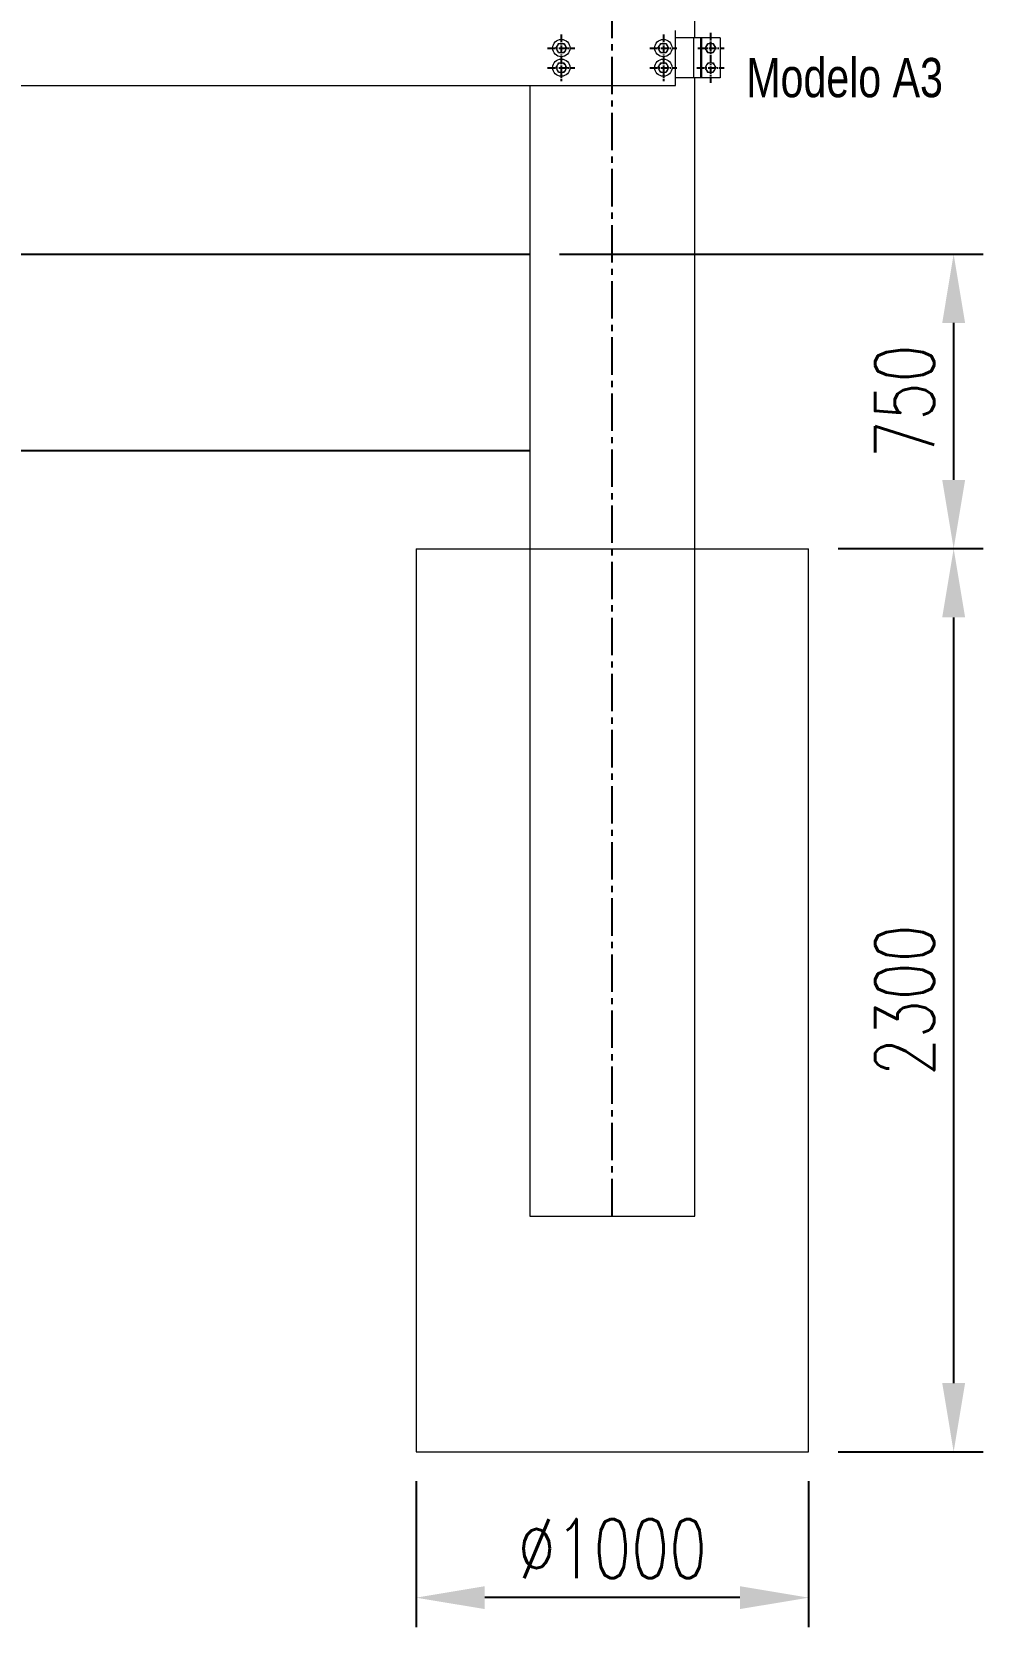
# Model space of a CAD drawing. Header units: millimetres. Extents: x 1587714 to 3094800, y -694377 to -413614.
# Drawn here: x 2031524 to 2033947, y -562226 to -558164 of the extents above; entities that cross this region are included whole.
import ezdxf
from ezdxf.enums import TextEntityAlignment as Align

# ---------------------------------------------------------------- set-up
doc = ezdxf.new("R2010")
doc.units = ezdxf.units.MM
doc.linetypes.add('CENTER2', pattern=[28.575, 19.05, -3.175, 3.175, -3.175])
for name, color, linetype in [('0_EJES', 1, 'CENTER2'), ('Layer2', 2, 'Continuous'), ('M0_EQUIPOS', 7, 'Continuous'), ('M2_PLBULONES', 2, 'Continuous'), ('M_DIM', 1, 'Continuous')]:
    doc.layers.add(name, color=color, linetype=linetype)
doc.styles.add('ARIAL', font='arial.ttf', dxfattribs={"width": 0.8})
doc.styles.add('SIMPLEX', font='simplex.shx', dxfattribs={"width": 0.75})
doc.dimstyles.new('MSF-DIM1-50', dxfattribs={"dimscale": 50, "dimtxt": 3, "dimasz": 3.5, "dimexe": 1.5, "dimexo": 1.5, "dimgap": 1, "dimtad": 1, "dimdec": 3, "dimdsep": 46, "dimtxsty": 'SIMPLEX', "dimcen": 1.5, "dimclrd": 251, "dimclre": 251, "dimclrt": 7, "dimaunit": 1, "dimadec": 3, "dimazin": 0, "dimtfac": 1, "dimtdec": 3, "dimtmove": 0, "dimatfit": 3, "dimfxl": 1, "dimtolj": 1, "dimtzin": 0, "dimarcsym": 0})

# ---------------------------------------------------------------- blocks, each defined once
blk = doc.blocks.new('*D109')
at = {"color": 251, "lineweight": -2}
for p, q in [((2032502.1, -561854.8), (2032502.1, -562226.4)), ((2033502.1, -561854.8), (2033502.1, -562226.4)), ((2033327.1, -562151.4), (2032677.1, -562151.4))]:
    blk.add_line(p, q, dxfattribs=at)
at = {"color": 251}
for points in [[(2032677.1, -562122.2), (2032677.1, -562180.5), (2032502.1, -562151.4)], [(2033327.1, -562122.2), (2033327.1, -562180.5), (2033502.1, -562151.4)]]:
    blk.add_solid(points, dxfattribs=at)
at = {"layer": 'Defpoints', "color": 0}
for p in [(2032502.1, -561779.8), (2033502.1, -561779.8), (2032502.1, -562151.4)]:
    blk.add_point(p, dxfattribs=at)
at = {"color": 7, "insert": (2033002.1, -562026.4), "char_height": 150, "attachment_point": 5, "style": 'SIMPLEX'}
blk.add_mtext('\\A1;Ø1000', dxfattribs=at)
blk = doc.blocks.new('*D110')
at = {"color": 251, "lineweight": -2}
for p, q in [((2033577.1, -559479.8), (2033946.5, -559479.8)), ((2033871.5, -559654.8), (2033871.5, -561604.8)), ((2033577.1, -561779.8), (2033946.5, -561779.8))]:
    blk.add_line(p, q, dxfattribs=at)
at = {"color": 251}
for points in [[(2033842.4, -559654.8), (2033900.7, -559654.8), (2033871.5, -559479.8)], [(2033842.4, -561604.8), (2033900.7, -561604.8), (2033871.5, -561779.8)]]:
    blk.add_solid(points, dxfattribs=at)
at = {"layer": 'Defpoints', "color": 0}
for p in [(2033502.1, -559479.8), (2033502.1, -561779.8), (2033871.5, -561779.8)]:
    blk.add_point(p, dxfattribs=at)
at = {"color": 7, "insert": (2033746.5, -560629.8), "char_height": 150, "attachment_point": 5, "rotation": 90, "style": 'SIMPLEX'}
blk.add_mtext('\\A1;2300', dxfattribs=at)
blk = doc.blocks.new('*D115')
at = {"color": 251, "lineweight": -2}
for p, q in [((2032867.1, -558729.8), (2033946.5, -558729.8)), ((2033871.5, -558904.8), (2033871.5, -559304.8)), ((2033577.1, -559479.8), (2033946.5, -559479.8))]:
    blk.add_line(p, q, dxfattribs=at)
at = {"color": 251}
for points in [[(2033842.4, -558904.8), (2033900.7, -558904.8), (2033871.5, -558729.8)], [(2033842.4, -559304.8), (2033900.7, -559304.8), (2033871.5, -559479.8)]]:
    blk.add_solid(points, dxfattribs=at)
at = {"layer": 'Defpoints', "color": 0}
for p in [(2032792.1, -558729.8), (2033502.1, -559479.8), (2033871.5, -559479.8)]:
    blk.add_point(p, dxfattribs=at)
at = {"color": 7, "insert": (2033746.5, -559104.8), "char_height": 150, "attachment_point": 5, "rotation": 90, "style": 'SIMPLEX'}
blk.add_mtext('\\A1;750', dxfattribs=at)

msp = doc.modelspace()

# ---------------------------------------------------------------- linework, layer by layer
at = {"color": 6, "linetype": 'Continuous', "ltscale": 0.05}
msp.add_line((2031137.082, -558729.8222), (2032792.082, -558729.8222), dxfattribs=at)
at = {"layer": '0_EJES', "ltscale": 5}
msp.add_line((2033002.082, -561179.822), (2033002.082, -549179.822), dxfattribs=at)
at = {"layer": '0_EJES'}
for p, q in [((2033252.0818, -558166.1793), (2033252.0818, -558293.4649)), ((2032837.3541, -558204.8221), (2032906.8094, -558204.8221)), ((2032872.0818, -558170.0944), (2032872.0818, -558289.5498)), ((2033097.3541, -558204.8221), (2033166.8094, -558204.8221)), ((2033132.0818, -558170.0944), (2033132.0818, -558289.5498)), ((2033219.537, -558204.8221), (2033286.8094, -558204.8221)), ((2032837.3541, -558254.8221), (2032906.8094, -558254.8221)), ((2033097.3541, -558254.8221), (2033166.8094, -558254.8221)), ((2033217.3541, -558254.8221), (2033286.8094, -558254.8221))]:
    msp.add_line(p, q, dxfattribs=at)
at = {"layer": 'Layer2', "color": 3, "linetype": 'Continuous'}
msp.add_line((2031137.082, -559229.8222), (2032792.082, -559229.8222), dxfattribs=at)
at = {"layer": 'M0_EQUIPOS', "color": 1, "linetype": 'Continuous', "lineweight": 15}
for p, q in [((2033212.082, -558179.0221), (2033212.082, -556280.6221)), ((2033212.0821, -558179.0221), (2033212.0821, -556280.6221)), ((2033212.082, -561179.822), (2033212.082, -558280.622)), ((2033212.0821, -559479.8222), (2033212.0821, -558280.622)), ((2032792.082, -558299.822), (2032792.082, -561179.822)), ((2032502.0821, -559479.8222), (2032502.0821, -561779.8222)), ((2032502.0821, -559479.8222), (2033502.0821, -559479.8222)), ((2033502.0821, -561779.8219), (2033502.0821, -559479.8222)), ((2033502.0821, -561779.8222), (2033502.0821, -559479.8222)), ((2032792.082, -561179.822), (2033212.0821, -561179.822)), ((2032502.0821, -561779.8222), (2033502.0821, -561779.8222))]:
    msp.add_line(p, q, dxfattribs=at)
at = {"layer": 'M0_EQUIPOS', "linetype": 'Continuous', "lineweight": 15}
for p, q in [((2033162.9082, -558299.822), (2033162.9082, -558159.8219)), ((2033209.1815, -558179.0221), (2033162.9082, -558179.0221)), ((2033209.1815, -558179.0221), (2033209.1815, -558280.622)), ((2033227.0819, -558179.0221), (2033209.1815, -558179.0221)), ((2033227.0819, -558179.0221), (2033227.0819, -558280.622)), ((2033229.3908, -558179.0221), (2033227.0819, -558179.0221)), ((2033229.3908, -558179.0221), (2033229.3908, -558280.622)), ((2033277.0821, -558179.0221), (2033229.3908, -558179.0221)), ((2033277.0821, -558179.0221), (2033277.0821, -558280.622)), ((2033209.1815, -558280.622), (2033162.9082, -558280.622)), ((2033227.0819, -558280.622), (2033209.1815, -558280.622)), ((2033229.3908, -558280.622), (2033227.0819, -558280.622)), ((2033277.0821, -558280.622), (2033229.3908, -558280.622)), ((2031137.082, -558299.822), (2033162.9082, -558299.822))]:
    msp.add_line(p, q, dxfattribs=at)
at = {"layer": 'M0_EQUIPOS', "color": 1, "linetype": 'Continuous', "lineweight": 15, "flags": 128}
for points in [[(2033502.0821, -559479.8222), (2033502.0821, -559479.8222)], [(2033502.0821, -561779.8219), (2033502.0821, -561779.8219)]]:
    msp.add_lwpolyline(points, dxfattribs=at)
at = {"layer": 'M2_PLBULONES', "linetype": 'Continuous', "lineweight": 15}
for centre in [(2032872.0818, -558204.822), (2033132.0818, -558204.822), (2032872.0818, -558254.822), (2033132.0818, -558254.822)]:
    msp.add_circle(centre, 22, dxfattribs=at)
for centre, start, end in [((2032872.0818, -558204.822), 150, 210), ((2032872.0818, -558204.822), 90, 150), ((2032872.0818, -558204.822), 30, 90), ((2032872.0818, -558204.822), 330, 30), ((2033132.0818, -558204.822), 150, 210), ((2033132.0818, -558204.822), 90, 150), ((2033132.0818, -558204.822), 30, 90), ((2033132.0818, -558204.822), 330, 30), ((2033252.0818, -558204.822), 150, 210), ((2033252.0818, -558204.822), 90, 150), ((2033252.0818, -558204.822), 30, 90), ((2033252.0818, -558204.822), 330, 30), ((2032872.0818, -558254.822), 150, 210), ((2032872.0818, -558204.822), 210, 270), ((2032872.0818, -558254.822), 90, 150), ((2032872.0818, -558204.822), 270, 330), ((2032872.0818, -558254.822), 30, 90), ((2032872.0818, -558254.822), 330, 30), ((2033132.0818, -558254.822), 150, 210), ((2033132.0818, -558204.822), 210, 270), ((2033132.0818, -558254.822), 90, 150), ((2033132.0818, -558204.822), 270, 330), ((2033132.0818, -558254.822), 30, 90), ((2033132.0818, -558254.822), 330, 30), ((2033252.0818, -558254.822), 150, 210), ((2033252.0818, -558204.822), 210, 270), ((2033252.0818, -558254.822), 90, 150), ((2033252.0818, -558204.822), 270, 330), ((2033252.0818, -558254.822), 30, 90), ((2033252.0818, -558254.822), 330, 30), ((2032872.0818, -558254.822), 210, 270), ((2032872.0818, -558254.822), 270, 330), ((2033132.0818, -558254.822), 210, 270), ((2033132.0818, -558254.822), 270, 330), ((2033252.0818, -558254.822), 210, 270), ((2033252.0818, -558254.822), 270, 330)]:
    msp.add_arc(centre, 12, start, end, dxfattribs=at)
for points, knots in [([(2032858.2255, -558204.8221), (2032859.1025, -558203.3029), (2032860.2448, -558201.324), (2032861.4169, -558199.2937), (2032861.6892, -558198.822)], [0, 0, 0, 0, 0.767651017, 1, 1, 1, 1]), ([(2032861.6892, -558210.8221), (2032861.6072, -558210.6798), (2032860.9861, -558209.6024), (2032859.8127, -558207.5724), (2032858.7578, -558205.7444), (2032858.2255, -558204.8221)], [0, 0, 0, 0, 0.070082601, 0.530819532, 1, 1, 1, 1]), ([(2032861.6892, -558198.822), (2032862.1482, -558198.0273), (2032863.073, -558196.4261), (2032864.2271, -558194.4268), (2032864.9147, -558193.2356), (2032865.1535, -558192.822)], [0, 0, 0, 0, 0.391388351, 0.788644214, 1, 1, 1, 1]), ([(2032865.1535, -558192.822), (2032866.2787, -558192.822), (2032868.5498, -558192.822), (2032870.8975, -558192.822), (2032872.0819, -558192.822)], [0, 0, 0, 0, 0.4954804214, 1, 1, 1, 1]), ([(2032872.0819, -558192.822), (2032872.2461, -558192.822), (2032873.4897, -558192.822), (2032875.8345, -558192.822), (2032877.945, -558192.822), (2032879.0099, -558192.822)], [0, 0, 0, 0, 0.070077254, 0.530801587, 1, 1, 1, 1]), ([(2032879.0099, -558192.822), (2032879.5724, -558193.7965), (2032880.7078, -558195.7633), (2032881.8818, -558197.7963), (2032882.4741, -558198.822)], [0, 0, 0, 0, 0.495460234, 1, 1, 1, 1]), ([(2032882.4741, -558198.822), (2032882.5563, -558198.9643), (2032883.1784, -558200.0411), (2032884.3503, -558202.072), (2032885.4058, -558203.8998), (2032885.9383, -558204.8221)], [0, 0, 0, 0, 0.070114221, 0.530773169, 1, 1, 1, 1]), ([(2032885.9383, -558204.8221), (2032885.6994, -558205.2357), (2032885.0176, -558206.4158), (2032883.8641, -558208.4148), (2032882.9395, -558210.0161), (2032882.4741, -558210.8221)], [0, 0, 0, 0, 0.211389249, 0.603078359, 1, 1, 1, 1]), ([(2033118.2257, -558204.8221), (2033119.1027, -558203.3029), (2033120.2451, -558201.324), (2033121.4171, -558199.2937), (2033121.6895, -558198.822)], [0, 0, 0, 0, 0.767651017, 1, 1, 1, 1]), ([(2033121.6895, -558210.8221), (2033121.6075, -558210.6798), (2033120.9863, -558209.6024), (2033119.8129, -558207.5724), (2033118.758, -558205.7444), (2033118.2257, -558204.8221)], [0, 0, 0, 0, 0.070082601, 0.530819532, 1, 1, 1, 1]), ([(2033121.6895, -558198.822), (2033122.1485, -558198.0274), (2033123.0733, -558196.4262), (2033124.2269, -558194.4267), (2033124.9144, -558193.2356), (2033125.1532, -558192.822)], [0, 0, 0, 0, 0.391401395, 0.788637169, 1, 1, 1, 1]), ([(2033125.1532, -558192.822), (2033126.2786, -558192.822), (2033128.5497, -558192.822), (2033130.8974, -558192.822), (2033132.0817, -558192.822)], [0, 0, 0, 0, 0.495547284, 1, 1, 1, 1]), ([(2033132.0817, -558192.822), (2033132.246, -558192.822), (2033133.4896, -558192.822), (2033135.8345, -558192.822), (2033137.9451, -558192.822), (2033139.0101, -558192.822)], [0, 0, 0, 0, 0.070140426, 0.530766671, 1, 1, 1, 1]), ([(2033139.0101, -558192.822), (2033139.5724, -558193.7965), (2033140.7075, -558195.7634), (2033141.8815, -558197.7963), (2033142.4739, -558198.822)], [0, 0, 0, 0, 0.4954435542, 1, 1, 1, 1]), ([(2033142.4739, -558198.822), (2033142.5562, -558198.9643), (2033143.1793, -558200.0405), (2033144.3496, -558202.0725), (2033145.4056, -558203.8999), (2033145.9386, -558204.8221)], [0, 0, 0, 0, 0.07014584, 0.53075573, 1, 1, 1, 1]), ([(2033145.9386, -558204.8221), (2033145.6994, -558205.2357), (2033145.0172, -558206.4156), (2033143.8639, -558208.4149), (2033142.9393, -558210.0161), (2033142.4739, -558210.8221)], [0, 0, 0, 0, 0.211415113, 0.603091377, 1, 1, 1, 1]), ([(2033238.2256, -558204.8221), (2033238.788, -558203.8476), (2033239.923, -558201.8806), (2033241.097, -558199.8477), (2033241.6894, -558198.822)], [0, 0, 0, 0, 0.4954435542, 1, 1, 1, 1]), ([(2033241.6894, -558210.8221), (2033241.417, -558210.3503), (2033240.2451, -558208.32), (2033239.1026, -558206.3411), (2033238.2256, -558204.8221)], [0, 0, 0, 0, 0.232378241, 1, 1, 1, 1]), ([(2033241.6894, -558198.822), (2033241.7714, -558198.6798), (2033242.3925, -558197.6023), (2033243.5661, -558195.5724), (2033244.6209, -558193.7444), (2033245.1531, -558192.822)], [0, 0, 0, 0, 0.070082645, 0.530790632, 1, 1, 1, 1]), ([(2033245.1531, -558192.822), (2033246.2785, -558192.822), (2033248.5496, -558192.822), (2033250.8973, -558192.822), (2033252.0816, -558192.822)], [0, 0, 0, 0, 0.495547284, 1, 1, 1, 1]), ([(2033252.0816, -558192.822), (2033252.2459, -558192.822), (2033253.4895, -558192.822), (2033255.8344, -558192.822), (2033257.9449, -558192.822), (2033259.01, -558192.822)], [0, 0, 0, 0, 0.070140426, 0.530766671, 1, 1, 1, 1]), ([(2033259.01, -558192.822), (2033259.8869, -558194.3411), (2033261.0293, -558196.3201), (2033262.2014, -558198.3503), (2033262.4737, -558198.822)], [0, 0, 0, 0, 0.767651017, 1, 1, 1, 1]), ([(2033262.4737, -558198.822), (2033262.9327, -558199.6167), (2033263.8574, -558201.2181), (2033265.0121, -558203.2171), (2033265.6997, -558204.4084), (2033265.9384, -558204.8221)], [0, 0, 0, 0, 0.391375303, 0.788651259, 1, 1, 1, 1]), ([(2033265.9384, -558204.8221), (2033265.3757, -558205.7964), (2033264.2399, -558207.7631), (2033263.066, -558209.7963), (2033262.4737, -558210.8221)], [0, 0, 0, 0, 0.4954479665, 1, 1, 1, 1]), ([(2032858.2255, -558254.822), (2032859.1025, -558253.303), (2032860.245, -558251.3241), (2032861.4169, -558249.2938), (2032861.6892, -558248.822)], [0, 0, 0, 0, 0.767621759, 1, 1, 1, 1]), ([(2032865.1535, -558216.8219), (2032864.5909, -558215.8475), (2032863.4555, -558213.8808), (2032862.2816, -558211.8478), (2032861.6892, -558210.8221)], [0, 0, 0, 0, 0.495445786, 1, 1, 1, 1]), ([(2032861.6892, -558248.822), (2032862.1482, -558248.0273), (2032863.073, -558246.426), (2032864.2271, -558244.4267), (2032864.9147, -558243.2356), (2032865.1535, -558242.8219)], [0, 0, 0, 0, 0.391388351, 0.788644214, 1, 1, 1, 1]), ([(2032872.0819, -558216.8219), (2032871.9176, -558216.8219), (2032870.6739, -558216.8219), (2032868.3291, -558216.8219), (2032866.2185, -558216.8219), (2032865.1535, -558216.8219)], [0, 0, 0, 0, 0.070140426, 0.530766671, 1, 1, 1, 1]), ([(2032865.1535, -558242.8219), (2032866.2787, -558242.8219), (2032868.5498, -558242.8219), (2032870.8975, -558242.8219), (2032872.0819, -558242.8219)], [0, 0, 0, 0, 0.4954804214, 1, 1, 1, 1]), ([(2032879.0099, -558216.8219), (2032877.8848, -558216.8219), (2032875.6139, -558216.8219), (2032873.2664, -558216.8219), (2032872.0819, -558216.8219)], [0, 0, 0, 0, 0.495447056, 1, 1, 1, 1]), ([(2032872.0819, -558242.8219), (2032872.2461, -558242.8219), (2032873.4897, -558242.8219), (2032875.8345, -558242.8219), (2032877.945, -558242.8219), (2032879.0099, -558242.8219)], [0, 0, 0, 0, 0.070077254, 0.530801587, 1, 1, 1, 1]), ([(2032882.4741, -558210.8221), (2032882.2018, -558211.2938), (2032881.0297, -558213.3241), (2032879.8871, -558215.3029), (2032879.0099, -558216.8219)], [0, 0, 0, 0, 0.232347945, 1, 1, 1, 1]), ([(2032879.0099, -558242.8219), (2032879.5724, -558243.7964), (2032880.7078, -558245.7632), (2032881.8818, -558247.7962), (2032882.4741, -558248.822)], [0, 0, 0, 0, 0.495460234, 1, 1, 1, 1]), ([(2032882.4741, -558248.822), (2032882.5563, -558248.9642), (2032883.1784, -558250.0411), (2032884.3503, -558252.072), (2032885.4058, -558253.8997), (2032885.9383, -558254.822)], [0, 0, 0, 0, 0.070114221, 0.530773169, 1, 1, 1, 1]), ([(2033118.2257, -558254.822), (2033119.1027, -558253.303), (2033120.2452, -558251.3241), (2033121.4172, -558249.2938), (2033121.6895, -558248.822)], [0, 0, 0, 0, 0.767621759, 1, 1, 1, 1]), ([(2033125.1532, -558216.8219), (2033124.5909, -558215.8475), (2033123.4558, -558213.8807), (2033122.2818, -558211.8478), (2033121.6895, -558210.8221)], [0, 0, 0, 0, 0.495429104, 1, 1, 1, 1]), ([(2033121.6895, -558248.822), (2033122.1485, -558248.0273), (2033123.0733, -558246.4262), (2033124.2269, -558244.4266), (2033124.9144, -558243.2356), (2033125.1532, -558242.8219)], [0, 0, 0, 0, 0.391401395, 0.788637169, 1, 1, 1, 1]), ([(2033132.0817, -558216.8219), (2033131.9173, -558216.8219), (2033130.6737, -558216.8219), (2033128.3288, -558216.8219), (2033126.2183, -558216.8219), (2033125.1532, -558216.8219)], [0, 0, 0, 0, 0.070140426, 0.530766671, 1, 1, 1, 1]), ([(2033125.1532, -558242.8219), (2033126.2786, -558242.8219), (2033128.5497, -558242.8219), (2033130.8974, -558242.8219), (2033132.0817, -558242.8219)], [0, 0, 0, 0, 0.495547284, 1, 1, 1, 1]), ([(2033139.0101, -558216.8219), (2033137.885, -558216.8219), (2033135.614, -558216.8219), (2033133.2663, -558216.8219), (2033132.0817, -558216.8219)], [0, 0, 0, 0, 0.495413559, 1, 1, 1, 1]), ([(2033132.0817, -558242.8219), (2033132.246, -558242.8219), (2033133.4896, -558242.8219), (2033135.8345, -558242.8219), (2033137.9451, -558242.8219), (2033139.0101, -558242.8219)], [0, 0, 0, 0, 0.070140426, 0.530766671, 1, 1, 1, 1]), ([(2033142.4739, -558210.8221), (2033142.2015, -558211.2938), (2033141.0295, -558213.324), (2033139.8871, -558215.3028), (2033139.0101, -558216.8219)], [0, 0, 0, 0, 0.232355693, 1, 1, 1, 1]), ([(2033139.0101, -558242.8219), (2033139.5724, -558243.7964), (2033140.7075, -558245.7634), (2033141.8815, -558247.7963), (2033142.4739, -558248.822)], [0, 0, 0, 0, 0.4954435542, 1, 1, 1, 1]), ([(2033142.4739, -558248.822), (2033142.5562, -558248.9642), (2033143.1793, -558250.0405), (2033144.3496, -558252.0724), (2033145.4056, -558253.8998), (2033145.9386, -558254.822)], [0, 0, 0, 0, 0.07014584, 0.53075573, 1, 1, 1, 1]), ([(2033238.2256, -558254.822), (2033238.788, -558253.8476), (2033239.9231, -558251.8807), (2033241.097, -558249.8478), (2033241.6894, -558248.822)], [0, 0, 0, 0, 0.4954146, 1, 1, 1, 1]), ([(2033245.1531, -558216.8219), (2033244.9143, -558216.4083), (2033244.233, -558215.2282), (2033243.0793, -558213.2294), (2033242.1547, -558211.6281), (2033241.6894, -558210.8221)], [0, 0, 0, 0, 0.211341009, 0.603054079, 1, 1, 1, 1]), ([(2033241.6894, -558248.822), (2033241.7714, -558248.6797), (2033242.3925, -558247.6023), (2033243.5661, -558245.5724), (2033244.6209, -558243.7443), (2033245.1531, -558242.8219)], [0, 0, 0, 0, 0.070082645, 0.530790632, 1, 1, 1, 1]), ([(2033252.0816, -558216.8219), (2033251.9175, -558216.8219), (2033250.6739, -558216.8219), (2033248.329, -558216.8219), (2033246.2182, -558216.8219), (2033245.1531, -558216.8219)], [0, 0, 0, 0, 0.070004822, 0.530766367, 1, 1, 1, 1]), ([(2033245.1531, -558242.8219), (2033246.2785, -558242.8219), (2033248.5496, -558242.8219), (2033250.8973, -558242.8219), (2033252.0816, -558242.8219)], [0, 0, 0, 0, 0.495547284, 1, 1, 1, 1]), ([(2033259.01, -558216.8219), (2033257.8849, -558216.8219), (2033255.6138, -558216.8219), (2033253.2662, -558216.8219), (2033252.0816, -558216.8219)], [0, 0, 0, 0, 0.495413559, 1, 1, 1, 1]), ([(2033252.0816, -558242.8219), (2033252.2459, -558242.8219), (2033253.4895, -558242.8219), (2033255.8344, -558242.8219), (2033257.9449, -558242.8219), (2033259.01, -558242.8219)], [0, 0, 0, 0, 0.070140426, 0.530766671, 1, 1, 1, 1]), ([(2033262.4737, -558210.8221), (2033262.3917, -558210.9643), (2033261.7704, -558212.0415), (2033260.5973, -558214.0717), (2033259.5423, -558215.8996), (2033259.01, -558216.8219)], [0, 0, 0, 0, 0.070055281, 0.530805748, 1, 1, 1, 1]), ([(2033259.01, -558242.8219), (2033259.8869, -558244.3411), (2033261.0293, -558246.32), (2033262.2014, -558248.3503), (2033262.4737, -558248.822)], [0, 0, 0, 0, 0.767651017, 1, 1, 1, 1]), ([(2033262.4737, -558248.822), (2033262.9327, -558249.6167), (2033263.8574, -558251.2181), (2033265.0121, -558253.2171), (2033265.6997, -558254.4083), (2033265.9384, -558254.822)], [0, 0, 0, 0, 0.391375303, 0.788651259, 1, 1, 1, 1]), ([(2032861.6892, -558260.8221), (2032861.6072, -558260.6798), (2032860.9862, -558259.6024), (2032859.8125, -558257.5725), (2032858.7577, -558255.7444), (2032858.2255, -558254.822)], [0, 0, 0, 0, 0.070082645, 0.530790632, 1, 1, 1, 1]), ([(2032865.1535, -558266.8221), (2032864.5909, -558265.8476), (2032863.4556, -558263.8808), (2032862.2816, -558261.8478), (2032861.6892, -558260.8221)], [0, 0, 0, 0, 0.495460234, 1, 1, 1, 1]), ([(2032872.0819, -558266.8221), (2032871.9176, -558266.8221), (2032870.6739, -558266.8221), (2032868.3291, -558266.8221), (2032866.2185, -558266.8221), (2032865.1535, -558266.8221)], [0, 0, 0, 0, 0.070140426, 0.530766671, 1, 1, 1, 1]), ([(2032879.0099, -558266.8221), (2032877.8848, -558266.8221), (2032875.6139, -558266.8221), (2032873.2664, -558266.8221), (2032872.0819, -558266.8221)], [0, 0, 0, 0, 0.495447056, 1, 1, 1, 1]), ([(2032882.4741, -558260.8221), (2032882.2018, -558261.2938), (2032881.0297, -558263.3241), (2032879.887, -558265.303), (2032879.0099, -558266.8221)], [0, 0, 0, 0, 0.232341236, 1, 1, 1, 1]), ([(2032885.9383, -558254.822), (2032885.6994, -558255.2357), (2032885.0176, -558256.4158), (2032883.8641, -558258.4148), (2032882.9395, -558260.0161), (2032882.4741, -558260.8221)], [0, 0, 0, 0, 0.211389249, 0.603078359, 1, 1, 1, 1]), ([(2033121.6895, -558260.8221), (2033121.6075, -558260.6798), (2033120.9864, -558259.6024), (2033119.8128, -558257.5725), (2033118.758, -558255.7444), (2033118.2257, -558254.822)], [0, 0, 0, 0, 0.070082645, 0.530790632, 1, 1, 1, 1]), ([(2033125.1532, -558266.8221), (2033124.5909, -558265.8476), (2033123.4559, -558263.8807), (2033122.2818, -558261.8478), (2033121.6895, -558260.8221)], [0, 0, 0, 0, 0.4954435542, 1, 1, 1, 1]), ([(2033132.0817, -558266.8221), (2033131.9173, -558266.8221), (2033130.6737, -558266.8221), (2033128.3288, -558266.8221), (2033126.2183, -558266.8221), (2033125.1532, -558266.8221)], [0, 0, 0, 0, 0.070140426, 0.530766671, 1, 1, 1, 1]), ([(2033139.0101, -558266.8221), (2033137.885, -558266.8221), (2033135.614, -558266.8221), (2033133.2663, -558266.8221), (2033132.0817, -558266.8221)], [0, 0, 0, 0, 0.495413559, 1, 1, 1, 1]), ([(2033142.4739, -558260.8221), (2033142.2015, -558261.2938), (2033141.0294, -558263.324), (2033139.8871, -558265.3029), (2033139.0101, -558266.8221)], [0, 0, 0, 0, 0.232348983, 1, 1, 1, 1]), ([(2033145.9386, -558254.822), (2033145.6994, -558255.2356), (2033145.0172, -558256.4156), (2033143.8639, -558258.4148), (2033142.9393, -558260.0161), (2033142.4739, -558260.8221)], [0, 0, 0, 0, 0.211415113, 0.603091377, 1, 1, 1, 1]), ([(2033241.6894, -558260.8221), (2033241.417, -558260.3503), (2033240.2451, -558258.3199), (2033239.1026, -558256.341), (2033238.2256, -558254.822)], [0, 0, 0, 0, 0.232378241, 1, 1, 1, 1]), ([(2033245.1531, -558266.8221), (2033244.9143, -558266.4084), (2033244.233, -558265.2282), (2033243.0793, -558263.2294), (2033242.1547, -558261.628), (2033241.6894, -558260.8221)], [0, 0, 0, 0, 0.2113633971, 0.6030653472, 1, 1, 1, 1]), ([(2033252.0816, -558266.8221), (2033251.9175, -558266.8221), (2033250.6739, -558266.8221), (2033248.329, -558266.8221), (2033246.2182, -558266.8221), (2033245.1531, -558266.8221)], [0, 0, 0, 0, 0.070004822, 0.530766367, 1, 1, 1, 1]), ([(2033259.01, -558266.8221), (2033257.8849, -558266.8221), (2033255.6138, -558266.8221), (2033253.2662, -558266.8221), (2033252.0816, -558266.8221)], [0, 0, 0, 0, 0.495413559, 1, 1, 1, 1]), ([(2033262.4737, -558260.8221), (2033262.3917, -558260.9643), (2033261.7706, -558262.0417), (2033260.597, -558264.0716), (2033259.5422, -558265.8997), (2033259.01, -558266.8221)], [0, 0, 0, 0, 0.070082645, 0.530790632, 1, 1, 1, 1]), ([(2033265.9384, -558254.822), (2033265.3757, -558255.7964), (2033264.2399, -558257.7631), (2033263.066, -558259.7962), (2033262.4737, -558260.8221)], [0, 0, 0, 0, 0.4954479665, 1, 1, 1, 1])]:
    msp.add_open_spline(points, degree=3, knots=knots, dxfattribs=at)

# ---------------------------------------------------------------- texts
at = {"layer": 'M_DIM', "color": 6, "style": 'ARIAL', "width": 0.75}
msp.add_text('Modelo A3', height=100, dxfattribs=at).set_placement((2033593.7808, -558278.0499), align=Align.MIDDLE)

# ---------------------------------------------------------------- dimensions: what is measured, and where the dimension line sits
for base, p1, p2, picture, middle in [((2033871.5332, -559479.8222), (2032792.082, -558729.8222), (2033502.0821, -559479.8222), '*D115', (2033746.5332, -559104.8222)), ((2033871.5332, -561779.8219), (2033502.0821, -559479.8222), (2033502.0821, -561779.8219), '*D110', (2033746.5332, -560629.822))]:
    dim = msp.add_linear_dim(base=base, p1=p1, p2=p2, angle=90, dimstyle='MSF-DIM1-50')
    dim.commit()
    dim.dimension.update_dxf_attribs({"geometry": picture, "text_midpoint": middle})
dim = msp.add_linear_dim(base=(2032502.0821, -562151.3639), p1=(2033502.0821, -561779.8222), p2=(2032502.0821, -561779.8222), text='Ø<>', dimstyle='MSF-DIM1-50')
dim.commit()
dim.dimension.update_dxf_attribs({"geometry": '*D109', "text_midpoint": (2033002.0821, -562026.3639)})

doc.saveas('drawing.dxf')
